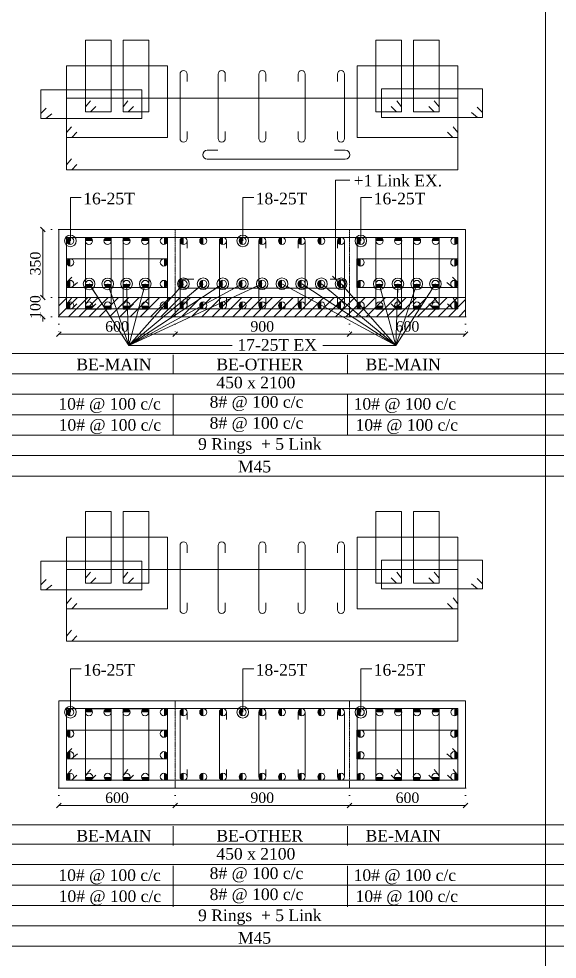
# Model space of a CAD drawing. Header units: millimetres. Extents: x 303 to 27724, y 300 to 68956.
# Drawn here: x 2505 to 5285, y 13044 to 17900 of the extents above; entities that cross this region are included whole.
import ezdxf

# ---------------------------------------------------------------- set-up
doc = ezdxf.new("R2010")
doc.units = ezdxf.units.MM
doc.linetypes.add('( Hidden )', pattern=[0.375, 0.25, -0.125])
doc.linetypes.add('DOT2', pattern=[0.125, 0, -0.125])
doc.layers.get('Defpoints').update_dxf_attribs({"lineweight": 0})
for name, color, linetype, lineweight in [('S-COL. STEEL DIA', 1, 'Continuous', 9), ('S-DIM FOOTING', 7, 'Continuous', 0), ('S-SECTION', 5, 'Continuous', 0), ('S-SECTION MARK', 7, 'Continuous', 0), ('S-SHEET', 7, 'Continuous', 0), ('S-STEEL', 1, 'Continuous', 9), ('S-STEEL-1', 1, 'Continuous', 0), ('S-STEEL-1 C.S.', 106, 'Continuous', 0), ('S-TEXT', 7, 'Continuous', 0), ('STRU.HATCH', 8, 'Continuous', 0), ('STRU.STEEL-2', 6, 'Continuous', 0)]:
    doc.layers.add(name, color=color, linetype=linetype, lineweight=lineweight)
doc.styles.add('AR', font='ARIALUNI.TTF', dxfattribs={"width": 0.8})
doc.styles.add('S-ROMANS', font='times.ttf')
doc.styles.add('TEXT', font='times.ttf')
doc.dimstyles.new('100', dxfattribs={"dimtxt": 180, "dimasz": 80, "dimexe": 0.18, "dimexo": 0.0625, "dimgap": 1, "dimtad": 1, "dimdec": 0, "dimzin": 0, "dimdsep": 46, "dimtxsty": 'AR', "dimblk": 'DOT', "dimcen": 0.09, "dimse1": 1, "dimse2": 1, "dimclrd": 50, "dimclrt": 256, "dimadec": 0, "dimazin": 0, "dimtfac": 1, "dimtdec": 0, "dimtix": 1, "dimtofl": 0, "dimtmove": 2, "dimatfit": 0, "dimfxl": 1, "dimtolj": 1, "dimtzin": 0, "dimlwd": -1, "dimarcsym": 0})
doc.dimstyles.new('SETU', dxfattribs={"dimtxt": 230, "dimasz": 0.2, "dimexe": 0.1, "dimexo": 0.1, "dimgap": 0.05, "dimtad": 1, "dimdec": 0, "dimzin": 0, "dimdsep": 46, "dimtxsty": 'TEXT', "dimblk": 'OBLIQUE', "dimcen": 0.09, "dimdle": 0.1, "dimclrd": 4, "dimclre": 256, "dimclrt": 256, "dimadec": 1, "dimazin": 0, "dimtfac": 1, "dimtdec": 0, "dimtix": 1, "dimtofl": 0, "dimtmove": 2, "dimatfit": 0, "dimfxl": 1, "dimtolj": 1, "dimtzin": 0, "dimlwd": -1, "dimlwe": -1, "dimarcsym": 1})

# ---------------------------------------------------------------- blocks, each defined once
blk = doc.blocks.new('*U17')
at = {"layer": 'S-COL. STEEL DIA'}
h = blk.add_hatch(color=256, dxfattribs=at)
h.dxf.hatch_style = 1
h.paths.add_polyline_path([(0, 18.5, 0.414214), (-18.5, 0, 0.414214), (0, -18.5)])
at = {"layer": 'S-COL. STEEL DIA', "lineweight": 5}
blk.add_circle((0, 0), 18.5, dxfattribs=at)
blk = doc.blocks.new('_Dot')
at = {"linetype": 'ByBlock', "lineweight": -2}
blk.add_line((-0.5, 0), (-1, 0), dxfattribs=at)
at = {"linetype": 'ByBlock', "const_width": 0.5}
blk.add_lwpolyline([(-0.25, 0, 1), (0.25, 0, 1)], format="xyb", close=True, dxfattribs=at)
blk = doc.blocks.new('_Oblique')
at = {"color": 0, "linetype": 'ByBlock', "lineweight": -2}
blk.add_line((-0.5, -0.5), (0.5, 0.5), dxfattribs=at)
blk = doc.blocks.new('*D1695')
at = {"layer": 'Defpoints', "color": 0}
for p in [(2711.9, 16811.9), (2629.7, 16461.7), (2711.9, 16461.7)]:
    blk.add_point(p, dxfattribs=at)
at = {"layer": 'S-DIM FOOTING', "linetype": 'DOT2', "ltscale": 300}
for p, q in [((2711.8, 16811.9), (2629.5, 16811.9)), ((2711.8, 16461.7), (2629.5, 16461.7))]:
    blk.add_line(p, q, dxfattribs=at)
at = {"layer": 'S-DIM FOOTING', "ltscale": 300}
blk.add_line((2629.7, 16812), (2629.7, 16461.5), dxfattribs=at)
at = {"layer": 'S-DIM FOOTING', "linetype": 'ByBlock', "xscale": 24, "yscale": 24, "zscale": 24}
for p, rotation in [((2629.7, 16811.9), 90), ((2629.7, 16461.7), 270)]:
    blk.add_blockref('_Oblique', p, dxfattribs=dict(at, rotation=rotation))
at = {"layer": 'S-DIM FOOTING', "insert": (2590.2, 16636.8), "char_height": 54, "attachment_point": 5, "rotation": 90, "style": 'TEXT'}
blk.add_mtext('\\A1;350', dxfattribs=at)
blk = doc.blocks.new('*D1696')
at = {"layer": 'Defpoints', "color": 0}
for p in [(2711.9, 16461.7), (2629.7, 16361.9), (2711.9, 16361.9)]:
    blk.add_point(p, dxfattribs=at)
at = {"layer": 'S-DIM FOOTING', "ltscale": 300}
for p, q in [((2629.7, 16461.7), (2629.7, 16485.7)), ((2629.7, 16361.9), (2629.7, 16337.9))]:
    blk.add_line(p, q, dxfattribs=at)
at = {"layer": 'S-DIM FOOTING', "linetype": 'DOT2', "ltscale": 300}
for p, q in [((2711.8, 16461.7), (2629.5, 16461.7)), ((2711.8, 16361.9), (2629.5, 16361.9))]:
    blk.add_line(p, q, dxfattribs=at)
at = {"layer": 'S-DIM FOOTING', "linetype": 'ByBlock', "xscale": 24, "yscale": 24, "zscale": 24}
for p, rotation in [((2629.7, 16461.7), 270), ((2629.7, 16361.9), 90)]:
    blk.add_blockref('_Oblique', p, dxfattribs=dict(at, rotation=rotation))
at = {"layer": 'S-DIM FOOTING', "insert": (2590.2, 16411.8), "char_height": 54, "attachment_point": 5, "rotation": 90, "style": 'TEXT'}
blk.add_mtext('\\A1;100', dxfattribs=at)
blk = doc.blocks.new('*D869')
at = {"layer": 'Defpoints', "color": 0}
for p in [(-2512.4, 289.7), (-1912.4, 289.7), (-1912.4, 199.8)]:
    blk.add_point(p, dxfattribs=at)
at = {"layer": 'S-DIM FOOTING', "linetype": 'DOT2', "ltscale": 300}
for p, q in [((-2512.4, 289.6), (-2512.4, 199.7)), ((-1912.4, 289.6), (-1912.4, 199.7))]:
    blk.add_line(p, q, dxfattribs=at)
at = {"layer": 'S-DIM FOOTING', "ltscale": 300}
blk.add_line((-2512.5, 199.8), (-1912.3, 199.8), dxfattribs=at)
at = {"layer": 'S-DIM FOOTING', "linetype": 'ByBlock', "xscale": 24, "yscale": 24, "zscale": 24}
for p, rotation in [((-2512.4, 199.8), 180), ((-1912.4, 199.8), 360)]:
    blk.add_blockref('_Oblique', p, dxfattribs=dict(at, rotation=rotation))
at = {"layer": 'S-DIM FOOTING', "insert": (-2212.4, 239.3), "char_height": 54, "attachment_point": 5, "style": 'TEXT'}
blk.add_mtext('\\A1;600', dxfattribs=at)
blk = doc.blocks.new('*D870')
at = {"layer": 'Defpoints', "color": 0}
for p in [(-1912.4, 289.7), (-1012.4, 289.7), (-1012.4, 199.8)]:
    blk.add_point(p, dxfattribs=at)
at = {"layer": 'S-DIM FOOTING', "linetype": 'DOT2', "ltscale": 300}
for p, q in [((-1912.4, 289.6), (-1912.4, 199.7)), ((-1012.4, 289.6), (-1012.4, 199.7))]:
    blk.add_line(p, q, dxfattribs=at)
at = {"layer": 'S-DIM FOOTING', "ltscale": 300}
blk.add_line((-1912.5, 199.8), (-1012.3, 199.8), dxfattribs=at)
at = {"layer": 'S-DIM FOOTING', "linetype": 'ByBlock', "xscale": 24, "yscale": 24, "zscale": 24}
for p, rotation in [((-1912.4, 199.8), 180), ((-1012.4, 199.8), 360)]:
    blk.add_blockref('_Oblique', p, dxfattribs=dict(at, rotation=rotation))
at = {"layer": 'S-DIM FOOTING', "insert": (-1462.4, 239.4), "char_height": 54, "attachment_point": 5, "style": 'TEXT'}
blk.add_mtext('\\A1;900', dxfattribs=at)
blk = doc.blocks.new('*D871')
at = {"layer": 'Defpoints', "color": 0}
for p in [(-1012.4, 289.7), (-412.4, 289.7), (-412.4, 199.8)]:
    blk.add_point(p, dxfattribs=at)
at = {"layer": 'S-DIM FOOTING', "linetype": 'DOT2', "ltscale": 300}
for p, q in [((-1012.4, 289.6), (-1012.4, 199.7)), ((-412.4, 289.6), (-412.4, 199.7))]:
    blk.add_line(p, q, dxfattribs=at)
at = {"layer": 'S-DIM FOOTING', "ltscale": 300}
blk.add_line((-1012.5, 199.8), (-412.3, 199.8), dxfattribs=at)
at = {"layer": 'S-DIM FOOTING', "linetype": 'ByBlock', "xscale": 24, "yscale": 24, "zscale": 24}
for p, rotation in [((-1012.4, 199.8), 180), ((-412.4, 199.8), 360)]:
    blk.add_blockref('_Oblique', p, dxfattribs=dict(at, rotation=rotation))
at = {"layer": 'S-DIM FOOTING', "insert": (-712.4, 239.3), "char_height": 54, "attachment_point": 5, "style": 'TEXT'}
blk.add_mtext('\\A1;600', dxfattribs=at)
blk = doc.blocks.new('A$C410d432c')
at = {"layer": 'S-SECTION', "elevation": 2.2}
blk.add_lwpolyline([(-412.4, 289.7), (-412.4, 739.7), (-2512.4, 739.7), (-2512.4, 289.7)], close=True, dxfattribs=at)
at = {"layer": 'S-SHEET'}
for p, q in [((-1922.1, 93.1, 1.3), (-1922.1, -6.5, 1.3)), ((-1022.1, 93.1, 1.3), (-1022.1, -6.5, 1.3)), ((-1922.1, -111.7, 1.3), (-1922.1, -323, 1.3)), ((-1022.1, -111.7, 1.3), (-1022.1, -323, 1.3))]:
    blk.add_line(p, q, dxfattribs=at)
at = {"layer": 'S-STEEL', "color": 3, "elevation": 1.9}
for points in [[(-1850, 1505), (-1850, 1542.7, 1), (-1886.9, 1542.7), (-1886.9, 1209.6, 1), (-1850, 1209.6), (-1850, 1246.9)], [(-1653.2, 1505), (-1653.2, 1542.7, 1), (-1690.1, 1542.7), (-1690.1, 1209.6, 1), (-1653.2, 1209.6), (-1653.2, 1246.9)], [(-1443.6, 1505), (-1443.6, 1542.7, 1), (-1480.5, 1542.7), (-1480.5, 1209.6, 1), (-1443.6, 1209.6), (-1443.6, 1246.9)], [(-1277.3, 1505), (-1277.3, 1542.7, -1), (-1240.4, 1542.7), (-1240.4, 1209.6, -1), (-1277.3, 1209.6), (-1277.3, 1246.9)], [(-1074, 1505), (-1074, 1542.7, -1), (-1037.1, 1542.7), (-1037.1, 1209.6, -1), (-1074, 1209.6), (-1074, 1246.9)], [(-1850, 643.5), (-1850, 681.2, 1), (-1886.9, 681.2), (-1886.9, 348.1, 1), (-1850, 348.1), (-1850, 385.4)], [(-1646.8, 643.5), (-1646.8, 681.2, 1), (-1683.7, 681.2), (-1683.7, 348.1, 1), (-1646.8, 348.1), (-1646.8, 385.4)], [(-1443.6, 643.5), (-1443.6, 681.2, 1), (-1480.5, 681.2), (-1480.5, 348.1, 1), (-1443.6, 348.1), (-1443.6, 385.4)], [(-1277.3, 643.5), (-1277.3, 681.2, -1), (-1240.4, 681.2), (-1240.4, 348.1, -1), (-1277.3, 348.1), (-1277.3, 385.4)], [(-1074, 643.5), (-1074, 681.2, -1), (-1037.1, 681.2), (-1037.1, 348.1, -1), (-1074, 348.1), (-1074, 385.4)]]:
    blk.add_lwpolyline(points, format="xyb", dxfattribs=at)
at = {"layer": 'S-STEEL', "color": 1, "elevation": 2.2}
for points in [[(-2418.9, 1076), (-2446.4, 1048.7), (-2472.4, 1048.7), (-2472.4, 1418.7), (-451.6, 1418.7), (-451.6, 1048.7), (-2472.4, 1048.7), (-2472.4, 1073.7), (-2447.2, 1104.6)], [(-2418.9, 357), (-2446.4, 329.7), (-2472.4, 329.7), (-2472.4, 699.7), (-451.6, 699.7), (-451.6, 329.7), (-2472.4, 329.7), (-2472.4, 354.7), (-2447.2, 385.6)]]:
    blk.add_lwpolyline(points, dxfattribs=at)
at = {"layer": 'S-STEEL-1', "color": 41, "elevation": 1.9}
for points in [[(-2321.3, 1375.3), (-2348.9, 1348), (-2374.9, 1348), (-2374.9, 1718.5), (-2242.1, 1718.3), (-2242.1, 1347.7), (-2374.9, 1348), (-2374.9, 1373), (-2349.7, 1403.9)], [(-2127.8, 1375.3), (-2155.3, 1348), (-2181.3, 1348), (-2181.3, 1718.5), (-2048.6, 1718.3), (-2048.6, 1347.7), (-2181.3, 1348), (-2181.3, 1373), (-2156.1, 1403.9)], [(-796.3, 1375.3), (-768.8, 1348), (-742.8, 1348), (-742.8, 1718.5), (-875.5, 1718.3), (-875.5, 1347.7), (-742.8, 1348), (-742.8, 1373), (-767.9, 1403.9)], [(-602.7, 1375.3), (-575.2, 1348), (-549.2, 1348), (-549.2, 1718.5), (-682, 1718.3), (-682, 1347.7), (-549.2, 1348), (-549.2, 1373), (-574.4, 1403.9)], [(-2577.8, 1366.3), (-2605.2, 1338.8), (-2605.2, 1312.7), (-2084.4, 1312.7), (-2084.4, 1460.7), (-2605.2, 1460.8), (-2605.2, 1312.7), (-2580.1, 1312.7), (-2549.3, 1337.9)], [(-352.8, 1372.3), (-325.5, 1344.8), (-325.5, 1318.8), (-846.2, 1318.7), (-846.2, 1466.7), (-325.5, 1466.8), (-325.5, 1318.8), (-350.5, 1318.8), (-381.4, 1344)], [(-2321.3, 356.2), (-2348.9, 328.9), (-2374.9, 328.9), (-2374.9, 699.4), (-2242.1, 699.2), (-2242.1, 328.6), (-2374.9, 328.9), (-2374.9, 353.9), (-2349.7, 384.8)], [(-2127.8, 356.2), (-2155.3, 328.9), (-2181.3, 328.9), (-2181.3, 699.4), (-2048.6, 699.2), (-2048.6, 328.6), (-2181.3, 328.9), (-2181.3, 353.9), (-2156.1, 384.8)], [(-796.3, 356.2), (-768.8, 328.9), (-742.8, 328.9), (-742.8, 699.4), (-875.5, 699.2), (-875.5, 328.6), (-742.8, 328.9), (-742.8, 353.9), (-767.9, 384.8)], [(-602.7, 356.2), (-575.2, 328.9), (-549.2, 328.9), (-549.2, 699.4), (-682, 699.2), (-682, 328.6), (-549.2, 328.9), (-549.2, 353.9), (-574.4, 384.8)], [(-2445.1, 494.3), (-2472.4, 466.8), (-2472.4, 440.8), (-1951.6, 440.7), (-1951.6, 588.7), (-2472.4, 588.8), (-2472.4, 440.8), (-2447.4, 440.8), (-2416.5, 466)], [(-479.8, 494.3), (-452.5, 466.8), (-452.5, 440.8), (-973.2, 440.7), (-973.2, 588.7), (-452.5, 588.8), (-452.5, 440.8), (-477.5, 440.8), (-508.4, 466)]]:
    blk.add_lwpolyline(points, dxfattribs=at)
at = {"layer": 'S-STEEL-1', "color": 6, "elevation": 1.9}
for points in [[(-2418.9, 1242.6), (-2446.4, 1215.3), (-2472.4, 1215.3), (-2472.4, 1585.3), (-1951.6, 1585.3), (-1951.6, 1215.3), (-2472.4, 1215.3), (-2472.4, 1240.3), (-2447.3, 1271.2)], [(-505.2, 1242.6), (-477.6, 1215.3), (-451.6, 1215.3), (-451.6, 1585.3), (-972.4, 1585.3), (-972.4, 1215.3), (-451.6, 1215.3), (-451.6, 1240.3), (-476.8, 1271.2)], [(-2418.9, 357), (-2446.4, 329.7), (-2472.4, 329.7), (-2472.4, 699.7), (-1951.6, 699.7), (-1951.6, 329.7), (-2472.4, 329.7), (-2472.4, 354.7), (-2447.3, 385.6)], [(-505.2, 357), (-477.6, 329.7), (-451.6, 329.7), (-451.6, 699.7), (-972.4, 699.7), (-972.4, 329.7), (-451.6, 329.7), (-451.6, 354.7), (-476.8, 385.6)]]:
    blk.add_lwpolyline(points, dxfattribs=at)
at = {"layer": 'S-STEEL-1 C.S.', "color": 8, "linetype": '( Hidden )'}
for p, q in [((-1912.4, 289.7, 2.2), (-1912.4, 739.7, 2.2)), ((-1012.4, 289.7, 1.9), (-1012.4, 739.7, 1.9))]:
    blk.add_line(p, q, dxfattribs=at).dxf.unprotected_set("ltscale", 0)
at = {"layer": 'S-COL. STEEL DIA', "xscale": -1}
for p, rotation in [((-2454, 681.2, 1.9), 180), ((-2261.1, 681.2, 1.9), 90.19403361430281), ((-2067.5, 681.2, 1.9), 90.19403361430281), ((-1868.5, 681.2, 1.9), 180), ((-1766.9, 681.2, 1.9), 180), ((-1665.3, 681.2, 1.9), 180), ((-1563.6, 681.2, 1.9), 180), ((-1462, 681.2, 1.9), 180), ((-1360.4, 681.2, 1.9), 180), ((-1258.8, 681.2, 1.9), 180), ((-1157.2, 681.2, 1.9), 180), ((-1055.6, 681.2, 1.9), 180), ((-954, 681.2, 1.9), 180), ((-760.4, 681.2, 1.9), 89.80596638569702), ((-566.9, 681.2, 1.9), 89.80596638569702), ((-2356.4, 347.4, 1.9), 270.1940336143028), ((-2162.9, 347.4, 1.9), 270.1940336143028), ((-857.4, 347.4, 1.9), 269.8059663856972), ((-663.8, 347.4, 1.9), 269.8059663856972)]:
    blk.add_blockref('*U17', p, dxfattribs=dict(at, rotation=rotation))
at = {"layer": 'S-COL. STEEL DIA'}
for p, rotation in [((-2357.2, 681.2, 1.9), 270.194033614303), ((-2163.7, 681.2, 1.9), 270.194033614303), ((-1970.1, 681.2, 1.9), 180), ((-856.6, 681.2, 1.9), 269.8059663856972), ((-663, 681.2, 1.9), 269.8059663856972), ((-470.1, 681.2, 1.9), 180), ((-2260.3, 347.4, 1.9), 90.19403361430281), ((-2066.7, 347.4, 1.9), 90.19403361430281), ((-761.2, 347.4, 1.9), 89.80596638569716), ((-567.7, 347.4, 1.9), 89.80596638569716)]:
    blk.add_blockref('*U17', p, dxfattribs=dict(at, rotation=rotation))
for p in [(-2454, 570.2, 1.9), (-954.8, 570.2, 1.9), (-2454, 459.2, 1.9), (-954.8, 459.2, 1.9), (-2454, 348.1, 1.9), (-1868.5, 348.1, 1.9), (-1766.9, 348.1, 1.9), (-1665.3, 348.1, 1.9), (-1563.6, 348.1, 1.9), (-1462, 348.1, 1.9), (-1360.4, 348.1, 1.9), (-1258.8, 348.1, 1.9), (-1157.2, 348.1, 1.9), (-1055.6, 348.1, 1.9), (-954, 348.1, 1.9)]:
    blk.add_blockref('*U17', p, dxfattribs=at)
at = {"layer": 'S-COL. STEEL DIA', "xscale": -1}
for p in [(-1970.1, 570.2, 1.9), (-470.9, 570.2, 1.9), (-1970.1, 459.2, 1.9), (-470.9, 459.2, 1.9), (-1970.1, 348.1, 1.9), (-470.1, 348.1, 1.9)]:
    blk.add_blockref('*U17', p, dxfattribs=at)
at = {"layer": 'S-TEXT', "color": 7, "style": 'TEXT'}
for s, p in [('16-25T', (-2386.7, 870, 1.9)), ('18-25T', (-1496.3, 870, 1.9)), ('16-25T', (-886.7, 870, 1.9))]:
    blk.add_text(s, height=60, dxfattribs=at).set_placement(p)
at = {"layer": 'S-TEXT', "style": 'S-ROMANS'}
for s, p in [('BE-MAIN ', (-2422, 13.3, 1.3)), ('BE-OTHER', (-1699, 13.3, 1.3)), ('BE-MAIN ', (-928.5, 13.3, 1.3)), ('450 x 2100', (-1699.3, -80, 1.3)), ('10# @ 100 c/c', (-2515, -190.2, 1.3)), ('8# @ 100 c/c', (-1734, -180.2, 1.3)), ('10# @ 100 c/c', (-990.5, -190.2, 1.3)), ('10# @ 100 c/c', (-2513.5, -298.8, 1.3)), ('8# @ 100 c/c', (-1734, -288.8, 1.3)), ('10# @ 100 c/c', (-980.5, -298.8, 1.3)), ('9 Rings  + 5 Link', (-1793.8, -397.3, 1.3)), ('M45', (-1587.9, -514.1, 1.3))]:
    blk.add_text(s, height=60, dxfattribs=at).set_placement(p)
at = {"layer": 'S-DIM FOOTING', "ltscale": 300}
for base, p1, p2, picture, middle in [((-1912.4, 199.8, 1.9), (-2512.4, 289.7, 2.2), (-1912.4, 289.7, 2.2), '*D869', (-2212.4, 239.3, 1.9)), ((-1012.4, 199.8, 1.9), (-1912.4, 289.7, 2.2), (-1012.4, 289.7, 1.9), '*D870', (-1462.4, 239.4, 1.9)), ((-412.4, 199.8, 1.5), (-1012.4, 289.7, 1.9), (-412.4, 289.7, 2.2), '*D871', (-712.4, 239.3, 1.5))]:
    dim = blk.add_linear_dim(base=base, p1=p1, p2=p2, angle=180, dimstyle='SETU', override={"dimscale": 1.2, "dimtxt": 45, "dimasz": 20, "dimgap": 10, "dimblk1": 'Oblique', "dimblk2": 'Oblique', "dimsah": 1, "dimclrd": 256, "dimarcsym": 1}, dxfattribs=at)
    dim.commit()
    dim.dimension.update_dxf_attribs({"geometry": picture, "text_midpoint": middle})
at = {"layer": 'S-SECTION MARK'}
for points in [[(-2453.2, 681.2, 2.2), (-2453.2, 905.8, 2.2), (-2396.8, 905.8, 2.2)], [(-1562.9, 681.2, 2.2), (-1562.9, 905.8, 2.2), (-1506.4, 905.8, 2.2)], [(-953.2, 681.2, 2.2), (-953.2, 905.8, 2.2), (-896.8, 905.8, 2.2)]]:
    blk.add_leader(points, dimstyle='100', override={"dimasz": 60, "dimtad": 0, "dimclrd": 256, "dimldrblk": 'DotBlank', "dimfxl": 50, "dimfxlon": 1, "dimarcsym": 1}, dxfattribs=at)

msp = doc.modelspace()

# ---------------------------------------------------------------- hatches: boundary and pattern name
at = {"layer": 'STRU.HATCH'}
h = msp.add_hatch(dxfattribs=at)
h.set_pattern_fill('ANSI31', color=256, scale=300)
h.set_pattern_definition([(45, (-1828900.84, -607897.58), (-26.5165043, 26.5165043), [])])
h.paths.add_polyline_path([(2711.9, 16461.7), (4811.9, 16461.7), (4811.9, 16361.8), (2711.9, 16361.8)])

# ---------------------------------------------------------------- linework, layer by layer
at = {"layer": 'S-SHEET'}
for p, q in [((5224.3, 68956, -1.8), (5224.3, 299.8, -1.3)), ((303, 16171.6, -10.7), (27724.1, 16171.6, -10.7)), ((303, 16066.4, -0.4), (27724.1, 16066.4, -0.4)), ((303, 15961.2, -0.4), (27724.1, 15961.2, -0.4)), ((303, 15855.4, -0.4), (27724.1, 15855.4, -0.4)), ((303, 15749.9, -0.4), (27724.1, 15749.9, -0.4)), ((303, 15644.4, -0.4), (27724.1, 15644.4, -0.4)), ((303, 13737.9, 7.5), (27724.1, 13737.9, 7.5)), ((303, 13638.3, -0.3), (27724.1, 13638.3, -0.4)), ((303, 13533.1, -0.3), (27724.1, 13533.1, -0.4)), ((303, 13533.1, -0.3), (27724.1, 13533.1, -0.4)), ((303, 13427.3, -0.3), (27724.1, 13427.3, -0.4)), ((303, 13321.8, -0.3), (27724.1, 13321.8, -0.4)), ((303, 13216.3, -0.3), (27724.1, 13216.3, -0.4))]:
    msp.add_line(p, q, dxfattribs=at)
at = {"layer": 'S-SHEET', "color": 0}
for p, q in [((303, 15538.8, -0.4), (27724.1, 15538.8, -0.4)), ((303, 13110.8, -0.3), (27724.1, 13110.8, -0.4))]:
    msp.add_line(p, q, dxfattribs=at)
at = {"layer": 'STRU.HATCH', "elevation": -17.4}
msp.add_lwpolyline([(2711.9, 16461.7), (4811.9, 16461.7), (4811.9, 16361.8), (2711.9, 16361.8)], close=True, dxfattribs=at)
at = {"layer": 'STRU.STEEL-2'}
for points, elevation in [([(3532.5, 17221.6), (3478.1, 17221.6, 1), (3478.1, 17174.7), (4190.6, 17174.7, 1), (4190.6, 17221.6), (4135.6, 17221.6)], -19), ([(3409.5, 16555.5), (3355, 16555.5, 1), (3355.1, 16508.6), (4168, 16508.6, 1), (4167.9, 16555.5), (4112.9, 16555.5)], -17.8)]:
    msp.add_lwpolyline(points, format="xyb", dxfattribs=dict(at, elevation=elevation))

# ---------------------------------------------------------------- block references
at = {"layer": 'S-COL. STEEL DIA', "color": 2}
for p in [(5224.3, 16072.1, -19.6), (5224.3, 13638.3, -1.4)]:
    msp.add_blockref('A$C410d432c', p, dxfattribs=at)
at = {"layer": 'S-COL. STEEL DIA', "xscale": -1}
for p, rotation in [((2868, 16531.3, -17.8), 270.1940336143028), ((3061.5, 16531.3, -17.8), 270.1940336143028), ((4366.2, 16531.3, -17.8), 269.8059663856972), ((4559.7, 16531.3, -17.8), 269.8059663856972)]:
    msp.add_blockref('*U17', p, dxfattribs=dict(at, rotation=rotation))
at = {"layer": 'S-COL. STEEL DIA'}
for p, rotation in [((2964.1, 16531.3, -17.8), 90.19403361430281), ((3157.7, 16531.3, -17.8), 90.19403361430281), ((4462.3, 16531.3, -17.8), 89.80596638569716), ((4655.9, 16531.3, -17.8), 89.80596638569716)]:
    msp.add_blockref('*U17', p, dxfattribs=dict(at, rotation=rotation))
for p in [(3355.1, 16532.1, -17.8), (3456.7, 16532.1, -17.8), (3558.3, 16532.1, -17.8), (3659.9, 16532.1, -17.8), (3761.5, 16532.1, -17.8), (3863.1, 16532.1, -17.8), (3964.7, 16532.1, -17.8), (4066.3, 16532.1, -17.8), (4168, 16532.1, -17.8)]:
    msp.add_blockref('*U17', p, dxfattribs=at)

# ---------------------------------------------------------------- texts
at = {"layer": 'S-TEXT', "style": 'S-ROMANS'}
msp.add_text('+1 Link EX.', height=60, dxfattribs=at).set_placement((4234.2, 17034.8))
at = {"layer": 'S-TEXT', "color": 7, "style": 'TEXT'}
msp.add_text('17-25T EX', height=60, dxfattribs=at).set_placement((3633.9, 16186.5, -1.5))

# ---------------------------------------------------------------- dimensions: what is measured, and where the dimension line sits
at = {"layer": 'S-DIM FOOTING', "ltscale": 300}
for base, p1, p2, picture, middle in [((2629.7, 16461.7, -16.3), (2711.9, 16811.9, -16.4), (2711.9, 16461.7, -17.4), '*D1695', (2590.2, 16636.8, -16.3)), ((2629.7, 16361.9, -16.3), (2711.9, 16461.7, -17.4), (2711.9, 16361.9, -16.4), '*D1696', (2590.2, 16411.8, -16.3))]:
    dim = msp.add_linear_dim(base=base, p1=p1, p2=p2, angle=90, dimstyle='SETU', override={"dimscale": 1.2, "dimtxt": 45, "dimasz": 20, "dimgap": 10, "dimblk1": 'Oblique', "dimblk2": 'Oblique', "dimsah": 1, "dimclrd": 256, "dimarcsym": 1}, dxfattribs=at)
    dim.commit()
    dim.dimension.update_dxf_attribs({"geometry": picture, "text_midpoint": middle})

# ---------------------------------------------------------------- leaders
at = {"layer": 'S-SECTION MARK'}
for points, override in [([(4140.4, 16555.5, -17.8), (4140.4, 17066.7, -17.8), (4214.3, 17066.7, -17.8)], {"dimasz": 30, "dimtad": 0, "dimclrd": 256, "dimldrblk": 'Oblique', "dimfxl": 50, "dimfxlon": 1, "dimarcsym": 1}), ([(2868, 16531.3, -0.6), (3072.2, 16213.9, -0.6), (3605.8, 16213.9, -0.6)], {"dimasz": 60, "dimtad": 0, "dimclrd": 256, "dimldrblk": 'DotBlank', "dimfxl": 50, "dimfxlon": 1, "dimarcsym": 1}), ([(2964.1, 16531.3, -0.6), (3072.2, 16213.9, -0.6), (3605.8, 16213.9, -0.6)], {"dimasz": 60, "dimtad": 0, "dimclrd": 256, "dimldrblk": 'DotBlank', "dimfxl": 50, "dimfxlon": 1, "dimarcsym": 1}), ([(3061.5, 16531.3, -0.6), (3072.2, 16213.9, -0.6), (3605.8, 16213.9, -0.6)], {"dimasz": 60, "dimtad": 0, "dimclrd": 256, "dimldrblk": 'DotBlank', "dimfxl": 50, "dimfxlon": 1, "dimarcsym": 1}), ([(3355.1, 16532.1, -0.6), (3072.2, 16213.9, -0.6), (3605.8, 16213.9, -0.6)], {"dimasz": 60, "dimtad": 0, "dimclrd": 256, "dimldrblk": 'DotBlank', "dimfxl": 50, "dimfxlon": 1, "dimarcsym": 1}), ([(3456.7, 16532.1, -0.6), (3072.2, 16213.9, -0.6), (3605.8, 16213.9, -0.6)], {"dimasz": 60, "dimtad": 0, "dimclrd": 256, "dimldrblk": 'DotBlank', "dimfxl": 50, "dimfxlon": 1, "dimarcsym": 1}), ([(3558.3, 16532.1, -0.6), (3072.2, 16213.9, -0.6), (3605.8, 16213.9, -0.6)], {"dimasz": 60, "dimtad": 0, "dimclrd": 256, "dimldrblk": 'DotBlank', "dimfxl": 50, "dimfxlon": 1, "dimarcsym": 1}), ([(3659.9, 16532.1, -0.6), (3072.2, 16213.9, -0.6), (3605.8, 16213.9, -0.6)], {"dimasz": 60, "dimtad": 0, "dimclrd": 256, "dimldrblk": 'DotBlank', "dimfxl": 50, "dimfxlon": 1, "dimarcsym": 1}), ([(3761.5, 16532.1, -0.6), (3072.2, 16213.9, -0.6), (3605.8, 16213.9, -0.6)], {"dimasz": 60, "dimtad": 0, "dimclrd": 256, "dimldrblk": 'DotBlank', "dimfxl": 50, "dimfxlon": 1, "dimarcsym": 1}), ([(3157.7, 16531.3, -0.6), (3072.2, 16213.9, -0.6), (3605.8, 16213.9, -0.6)], {"dimasz": 60, "dimtad": 0, "dimclrd": 256, "dimldrblk": 'DotBlank', "dimfxl": 50, "dimfxlon": 1, "dimarcsym": 1}), ([(3863.9, 16532.1, -0.6), (4451.6, 16213.9, -0.6), (4074.5, 16213.9, -0.6)], {"dimasz": 60, "dimtad": 0, "dimclrd": 256, "dimldrblk": 'DotBlank', "dimfxl": 50, "dimfxlon": 1, "dimarcsym": 1}), ([(3965.5, 16532.1, -0.6), (4451.6, 16213.9, -0.6), (4074.5, 16213.9, -0.6)], {"dimasz": 60, "dimtad": 0, "dimclrd": 256, "dimldrblk": 'DotBlank', "dimfxl": 50, "dimfxlon": 1, "dimarcsym": 1}), ([(4067.1, 16532.1, -0.6), (4451.6, 16213.9, -0.6), (4074.5, 16213.9, -0.6)], {"dimasz": 60, "dimtad": 0, "dimclrd": 256, "dimldrblk": 'DotBlank', "dimfxl": 50, "dimfxlon": 1, "dimarcsym": 1}), ([(4168.7, 16532.1, -0.6), (4451.6, 16213.9, -0.6), (4074.5, 16213.9, -0.6)], {"dimasz": 60, "dimtad": 0, "dimclrd": 256, "dimldrblk": 'DotBlank', "dimfxl": 50, "dimfxlon": 1, "dimarcsym": 1}), ([(4655.8, 16531.3, -0.6), (4451.6, 16213.9, -0.6), (4074.5, 16213.9, -0.6)], {"dimasz": 60, "dimtad": 0, "dimclrd": 256, "dimldrblk": 'DotBlank', "dimfxl": 50, "dimfxlon": 1, "dimarcsym": 1}), ([(4559.7, 16531.3, -0.6), (4451.6, 16213.9, -0.6), (4074.5, 16213.9, -0.6)], {"dimasz": 60, "dimtad": 0, "dimclrd": 256, "dimldrblk": 'DotBlank', "dimfxl": 50, "dimfxlon": 1, "dimarcsym": 1}), ([(4462.3, 16531.3, -0.6), (4451.6, 16213.9, -0.6), (4074.5, 16213.9, -0.6)], {"dimasz": 60, "dimtad": 0, "dimclrd": 256, "dimldrblk": 'DotBlank', "dimfxl": 50, "dimfxlon": 1, "dimarcsym": 1}), ([(4366.1, 16531.3, -0.6), (4451.6, 16213.9, -0.6), (4074.5, 16213.9, -0.6)], {"dimasz": 60, "dimtad": 0, "dimclrd": 256, "dimldrblk": 'DotBlank', "dimfxl": 50, "dimfxlon": 1, "dimarcsym": 1})]:
    msp.add_leader(points, dimstyle='100', override=override, dxfattribs=at)

doc.saveas('drawing.dxf')
